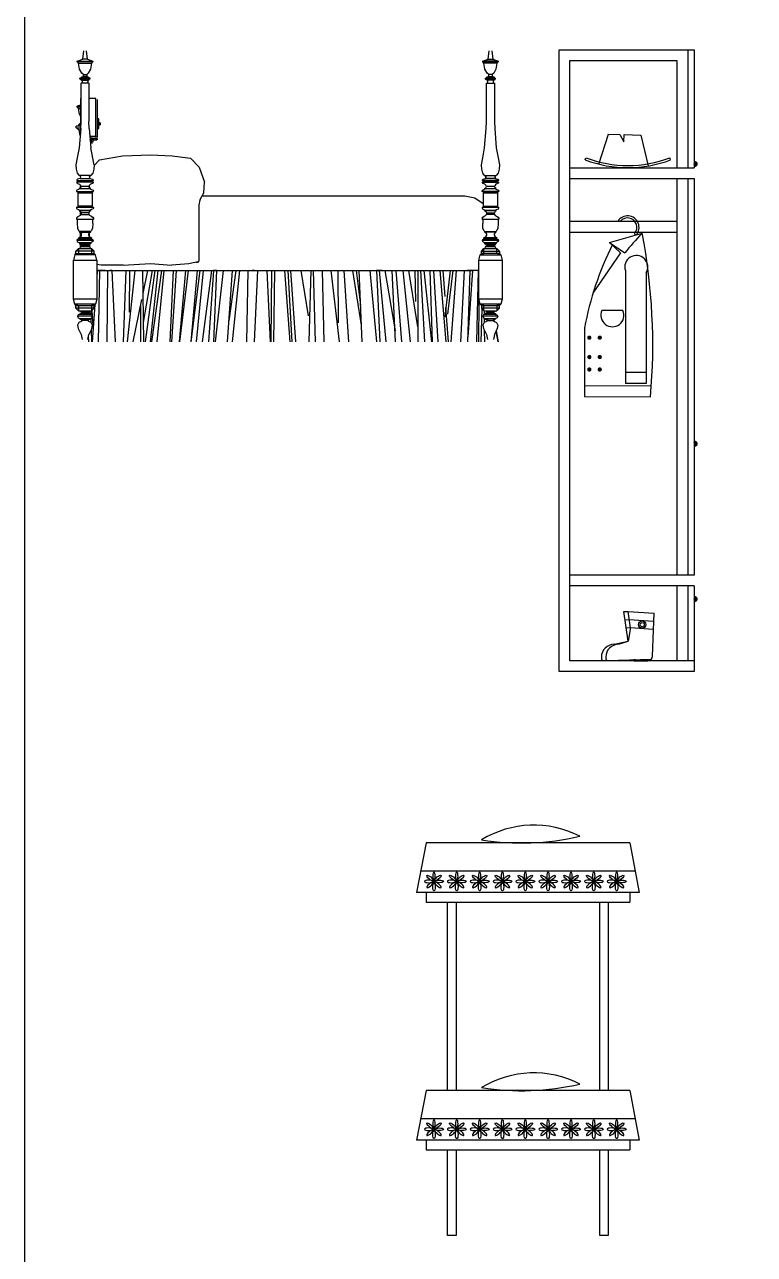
# Model space of a CAD drawing. Header units: millimetres. Extents: x 577 to 2337, y 236 to 943.
# Drawn here: x 785.03 to 788.43, y 692.29 to 698.02 of the extents above; entities that cross this region are included whole.
import ezdxf

# ---------------------------------------------------------------- set-up
doc = ezdxf.new("R2010")
doc.units = ezdxf.units.MM
doc.header["$LTSCALE"] = 0.01
doc.layers.add('06-Furn', color=4, linetype='Continuous')

# ---------------------------------------------------------------- blocks, each defined once
blk = doc.blocks.new('*X83')
at = {"color": 0}
for p, q in [((4.2955, 5.8547), (4.2991, 5.8582)), ((4.2955, 5.8529), (4.3007, 5.8581)), ((4.2955, 5.8564), (4.2972, 5.8581)), ((4.2955, 5.8511), (4.3021, 5.8577)), ((4.2955, 5.8493), (4.3034, 5.8572)), ((4.2955, 5.8476), (4.3045, 5.8566)), ((4.2955, 5.8458), (4.3055, 5.8559)), ((4.2955, 5.844), (4.3064, 5.855)), ((4.2955, 5.8423), (4.3072, 5.854)), ((4.2955, 5.8405), (4.3079, 5.853)), ((4.2955, 5.8387), (4.3085, 5.8518)), ((4.2963, 5.8378), (4.309, 5.8504)), ((4.2978, 5.8376), (4.3092, 5.8489)), ((4.2996, 5.8375), (4.3093, 5.8472)), ((4.3017, 5.8379), (4.3089, 5.8451)), ((4.3052, 5.8396), (4.3071, 5.8416))]:
    blk.add_line(p, q, dxfattribs=at)
blk = doc.blocks.new('komod')
at = {"layer": '06-Furn', "color": 25}
for p, q in [((849.9902, 666.8627), (850.6202, 666.8627)), ((849.9902, 663.9627), (849.9902, 666.8627)), ((850.5902, 666.8627), (850.5902, 666.3127)), ((850.6202, 666.8627), (850.6202, 666.3127)), ((850.0402, 666.8127), (850.5402, 666.8127)), ((850.0402, 664.0127), (850.0402, 666.8127)), ((850.5402, 666.8127), (850.5402, 666.3127)), ((850.0402, 666.3127), (850.6202, 666.3127)), ((850.0402, 666.2627), (850.6202, 666.2627)), ((850.5402, 666.2627), (850.5402, 664.4127)), ((850.5902, 666.2627), (850.5902, 664.4127)), ((850.6202, 666.2627), (850.6202, 664.4127)), ((850.0402, 666.0627), (850.5402, 666.0627)), ((850.0402, 666.0127), (850.5402, 666.0127)), ((850.6202, 664.4127), (850.0402, 664.4127)), ((850.6202, 664.3627), (850.0402, 664.3627)), ((850.5402, 664.3627), (850.5402, 664.0127)), ((850.5902, 664.3627), (850.5902, 664.0127)), ((850.6202, 664.3627), (850.6202, 663.9627)), ((850.6202, 663.9627), (849.9902, 663.9627)), ((850.6202, 664.0127), (850.0402, 664.0127))]:
    blk.add_line(p, q, dxfattribs=at)
at = {"layer": '06-Furn', "color": 243}
for p, q in [((850.1758, 666.3294), (850.2209, 666.4697)), ((850.2209, 666.4697), (850.2738, 666.4676)), ((850.2738, 666.4676), (850.2924, 666.4329)), ((850.2924, 666.4329), (850.2937, 666.4668)), ((850.2937, 666.4668), (850.3717, 666.4637)), ((850.3717, 666.4637), (850.4051, 666.3207)), ((850.1123, 666.3491), (850.1158, 666.3585)), ((850.5105, 666.3491), (850.5069, 666.3585)), ((850.2251, 665.9641), (850.3777, 666.0069)), ((850.3418, 666.0055), (850.345, 665.9977)), ((850.2763, 665.9161), (850.1484, 665.7271)), ((850.2251, 665.9641), (850.2963, 665.9152)), ((850.2251, 665.9641), (850.2763, 665.9161)), ((850.2995, 665.8325), (850.2995, 665.3068)), ((850.3964, 665.8216), (850.3964, 665.3068)), ((850.288, 665.6465), (850.1904, 665.6469)), ((850.1088, 665.5653), (850.1088, 665.2455)), ((850.3964, 665.3568), (850.2995, 665.3568)), ((850.1088, 665.2964), (850.4206, 665.2958)), ((850.3964, 665.3068), (850.2995, 665.3068)), ((850.1088, 665.2455), (850.4166, 665.2442)), ((850.2915, 664.2433), (850.3122, 664.2419)), ((850.3131, 664.1041), (850.2915, 664.2433)), ((850.2974, 664.2053), (850.3181, 664.2039)), ((850.312, 664.2433), (850.4334, 664.235)), ((850.324, 664.1659), (850.312, 664.2433)), ((850.3179, 664.2053), (850.4308, 664.1976)), ((850.4263, 664.0345), (850.4334, 664.235)), ((850.3033, 664.1673), (850.324, 664.1659)), ((850.3238, 664.1673), (850.3131, 664.1041)), ((850.3238, 664.1673), (850.4283, 664.1602)), ((850.2475, 664.0895), (850.3131, 664.1041)), ((850.268, 664.0895), (850.3131, 664.1041)), ((850.1875, 664.0295), (850.1875, 664.022)), ((850.208, 664.0295), (850.208, 664.022)), ((850.2155, 664.0145), (850.4206, 664.0203)), ((850.3407, 664.0128), (850.3419, 664.0203)), ((850.3438, 664.0128), (850.345, 664.0203)), ((850.195, 664.0145), (850.2155, 664.0145)), ((850.3407, 664.0128), (850.4038, 664.0128))]:
    blk.add_line(p, q, dxfattribs=at)
at = {"layer": '06-Furn', "color": 243, "const_width": 0.01}
for points in [[(850.1264, 665.5199, 1), (850.1364, 665.5199, 1)], [(850.1749, 665.5199, 1), (850.1849, 665.5199, 1)], [(850.1264, 665.4295, 1), (850.1364, 665.4295, 1)], [(850.1749, 665.4295, 1), (850.1849, 665.4295, 1)], [(850.1264, 665.3714, 1), (850.1364, 665.3714, 1)], [(850.1749, 665.3714, 1), (850.1849, 665.3714, 1)]]:
    blk.add_lwpolyline(points, format="xyb", close=True, dxfattribs=at)
at = {"layer": '06-Furn', "color": 243}
for radius in [0.0173, 0.00979]:
    blk.add_circle((850.378, 664.1814), radius, dxfattribs=at)
for centre, radius, start, end in [((850.3114, 666.8769), 0.5641, 249.33183, 290.66817), ((850.3114, 666.8769), 0.5541, 249.33183, 290.66817), ((850.3095, 666.0347), 0.0536, 317.84101, 148.49871), ((850.3095, 666.0347), 0.0436, 317.84101, 140.02237), ((851.5527, 664.8827), 1.6262, 136.26608, 140.58866), ((847.6555, 665.4858), 2.7717, 354.99876, 10.83686), ((851.5306, 665.3034), 1.4457, 153.27113, 169.56011), ((850.3504, 665.8493), 0.0537, 328.93756, 198.26403), ((850.2391, 665.6243), 0.0537, 155.04916, 24.37562), ((850.2475, 664.0295), 0.06, 90, 180), ((850.268, 664.0295), 0.06, 90, 180), ((850.195, 664.022), 0.0075, 180, 270), ((850.2155, 664.022), 0.0075, 180, 270), ((850.4038, 664.0353), 0.0225, 270, 357.88887)]:
    blk.add_arc(centre, radius, start, end, dxfattribs=at)
at = {"layer": '06-Furn', "color": 25}
for centre in [(850.6236, 666.3301), (850.6236, 665.025), (850.6236, 664.3008)]:
    blk.add_arc(centre, 0.0104, 250.72613, 108.36488, dxfattribs=at)
for p in [(846.3247, 660.4823), (846.3247, 659.1771), (846.3247, 658.4529)]:
    blk.add_blockref('*X83', p, dxfattribs=at)
blk = doc.blocks.new('e')
at = {"layer": '06-Furn'}
for points in [[(848.1137, 712.5827, 1), (848.1266, 712.5827, 1)], [(848.2202, 712.5827, 1), (848.2331, 712.5827, 1)], [(848.3268, 712.5827, 1), (848.3396, 712.5827, 1)], [(848.4333, 712.5827, 1), (848.4461, 712.5827, 1)], [(848.5398, 712.5827, 1), (848.5526, 712.5827, 1)], [(848.6463, 712.5827, 1), (848.6592, 712.5827, 1)], [(848.7528, 712.5827, 1), (848.7657, 712.5827, 1)], [(848.8593, 712.5827, 1), (848.8722, 712.5827, 1)], [(848.9658, 712.5827, 1), (848.9787, 712.5827, 1)], [(848.1137, 711.4272, 1), (848.1266, 711.4272, 1)], [(848.2202, 711.4272, 1), (848.2331, 711.4272, 1)], [(848.3268, 711.4272, 1), (848.3396, 711.4272, 1)], [(848.4333, 711.4272, 1), (848.4461, 711.4272, 1)], [(848.5398, 711.4272, 1), (848.5526, 711.4272, 1)], [(848.6463, 711.4272, 1), (848.6592, 711.4272, 1)], [(848.7528, 711.4272, 1), (848.7657, 711.4272, 1)], [(848.8593, 711.4272, 1), (848.8722, 711.4272, 1)], [(848.9658, 711.4272, 1), (848.9787, 711.4272, 1)]]:
    blk.add_hatch(color=5, dxfattribs=at).paths.add_polyline_path(points)
at = {"layer": '06-Furn', "color": 5}
for p, q in [((848.0832, 712.7629), (848.0391, 712.5311)), ((849.0332, 712.7629), (848.0832, 712.7629)), ((849.0332, 712.7629), (849.0773, 712.5311)), ((849.0583, 712.6311), (848.0581, 712.6311)), ((849.0773, 712.5311), (848.0391, 712.5311)), ((848.0832, 712.5282), (848.0832, 712.4866)), ((849.0332, 712.5311), (849.0332, 712.4866)), ((848.0832, 712.4866), (849.0332, 712.4866)), ((848.1832, 712.4866), (848.2232, 712.4866)), ((848.1832, 711.6074), (848.1832, 712.4866)), ((848.2232, 712.4866), (848.2232, 711.6074)), ((848.8932, 712.4866), (848.9332, 712.4866)), ((848.8932, 711.6074), (848.8932, 712.4866)), ((848.9332, 712.4866), (848.9332, 711.6074)), ((848.0832, 711.6074), (848.0391, 711.3756)), ((849.0332, 711.6074), (848.0832, 711.6074)), ((849.0332, 711.6074), (849.0773, 711.3756)), ((849.0583, 711.4756), (848.0581, 711.4756)), ((849.0773, 711.3756), (848.0391, 711.3756)), ((848.0832, 711.3727), (848.0832, 711.3311)), ((849.0332, 711.3756), (849.0332, 711.3311)), ((848.0832, 711.3311), (849.0332, 711.3311)), ((848.1832, 711.3311), (848.2232, 711.3311)), ((848.1832, 710.9311), (848.1832, 711.3311)), ((848.2232, 711.3311), (848.2232, 710.9311)), ((848.8932, 711.3311), (848.9332, 711.3311)), ((848.8932, 710.9311), (848.8932, 711.3311)), ((848.9332, 711.3311), (848.9332, 710.9311)), ((848.2232, 710.9311), (848.1832, 710.9311)), ((848.9332, 710.9311), (848.8932, 710.9311))]:
    blk.add_line(p, q, dxfattribs=at)
for centre in [(848.1202, 712.5827), (848.1202, 712.5827), (848.2267, 712.5827), (848.2267, 712.5827), (848.3332, 712.5827), (848.3332, 712.5827), (848.4397, 712.5827), (848.4397, 712.5827), (848.5462, 712.5827), (848.5462, 712.5827), (848.6527, 712.5827), (848.6527, 712.5827), (848.7592, 712.5827), (848.7592, 712.5827), (848.8657, 712.5827), (848.8657, 712.5827), (848.9722, 712.5827), (848.9722, 712.5827), (848.1202, 711.4272), (848.1202, 711.4272), (848.2267, 711.4272), (848.2267, 711.4272), (848.3332, 711.4272), (848.3332, 711.4272), (848.4397, 711.4272), (848.4397, 711.4272), (848.5462, 711.4272), (848.5462, 711.4272), (848.6527, 711.4272), (848.6527, 711.4272), (848.7592, 711.4272), (848.7592, 711.4272), (848.8657, 711.4272), (848.8657, 711.4272), (848.9722, 711.4272), (848.9722, 711.4272)]:
    blk.add_circle(centre, 0.00644, dxfattribs=at)
for centre, radius, start, end in [((848.5862, 712.3801), 0.4656, 62.6432, 121.541), ((848.5285, 713.9602), 1.1978, 261.07599, 283.10821), ((848.5862, 711.2246), 0.4656, 62.6432, 121.541), ((848.5285, 712.8047), 1.1978, 261.07599, 283.10821)]:
    blk.add_arc(centre, radius, start, end, dxfattribs=at)
for centre, major_axis in [((848.1011, 712.5992), (0.0142, -0.0122)), ((848.1393, 712.5992), (-0.0142, -0.0122)), ((848.2076, 712.5992), (0.0142, -0.0122)), ((848.2458, 712.5992), (-0.0142, -0.0122)), ((848.3141, 712.5992), (0.0142, -0.0122)), ((848.3523, 712.5992), (-0.0142, -0.0122)), ((848.4206, 712.5992), (0.0142, -0.0122)), ((848.4588, 712.5992), (-0.0142, -0.0122)), ((848.5271, 712.5992), (0.0142, -0.0122)), ((848.5653, 712.5992), (-0.0142, -0.0122)), ((848.6336, 712.5992), (0.0142, -0.0122)), ((848.6718, 712.5992), (-0.0142, -0.0122)), ((848.7401, 712.5992), (0.0142, -0.0122)), ((848.7783, 712.5992), (-0.0142, -0.0122)), ((848.8466, 712.5992), (0.0142, -0.0122)), ((848.8849, 712.5992), (-0.0142, -0.0122)), ((848.9531, 712.5992), (0.0142, -0.0122)), ((848.9914, 712.5992), (-0.0142, -0.0122)), ((848.1202, 712.5575), (0, 0.0188)), ((848.1454, 712.5827), (-0.0188, 0)), ((848.2267, 712.5575), (0, 0.0188)), ((848.2519, 712.5827), (-0.0188, 0)), ((848.3332, 712.5575), (0, 0.0188)), ((848.3584, 712.5827), (-0.0188, 0)), ((848.4397, 712.5575), (0, 0.0188)), ((848.4649, 712.5827), (-0.0188, 0)), ((848.5462, 712.5575), (0, 0.0188)), ((848.5714, 712.5827), (-0.0188, 0)), ((848.6527, 712.5575), (0, 0.0188)), ((848.6779, 712.5827), (-0.0188, 0)), ((848.7592, 712.5575), (0, 0.0188)), ((848.7844, 712.5827), (-0.0188, 0)), ((848.8657, 712.5575), (0, 0.0188)), ((848.891, 712.5827), (-0.0188, 0)), ((848.9722, 712.5575), (0, 0.0188)), ((848.9975, 712.5827), (-0.0188, 0)), ((848.1011, 711.4437), (0.0142, -0.0122)), ((848.1393, 711.4437), (-0.0142, -0.0122)), ((848.2076, 711.4437), (0.0142, -0.0122)), ((848.2458, 711.4437), (-0.0142, -0.0122)), ((848.3141, 711.4437), (0.0142, -0.0122)), ((848.3523, 711.4437), (-0.0142, -0.0122)), ((848.4206, 711.4437), (0.0142, -0.0122)), ((848.4588, 711.4437), (-0.0142, -0.0122)), ((848.5271, 711.4437), (0.0142, -0.0122)), ((848.5653, 711.4437), (-0.0142, -0.0122)), ((848.6336, 711.4437), (0.0142, -0.0122)), ((848.6718, 711.4437), (-0.0142, -0.0122)), ((848.7401, 711.4437), (0.0142, -0.0122)), ((848.7783, 711.4437), (-0.0142, -0.0122)), ((848.8466, 711.4437), (0.0142, -0.0122)), ((848.8849, 711.4437), (-0.0142, -0.0122)), ((848.9531, 711.4437), (0.0142, -0.0122)), ((848.9914, 711.4437), (-0.0142, -0.0122)), ((848.1202, 711.402), (0, 0.0188)), ((848.1454, 711.4272), (-0.0188, 0)), ((848.2267, 711.402), (0, 0.0188)), ((848.2519, 711.4272), (-0.0188, 0)), ((848.3332, 711.402), (0, 0.0188)), ((848.3584, 711.4272), (-0.0188, 0)), ((848.4397, 711.402), (0, 0.0188)), ((848.4649, 711.4272), (-0.0188, 0)), ((848.5462, 711.402), (0, 0.0188)), ((848.5714, 711.4272), (-0.0188, 0)), ((848.6527, 711.402), (0, 0.0188)), ((848.6779, 711.4272), (-0.0188, 0)), ((848.7592, 711.402), (0, 0.0188)), ((848.7844, 711.4272), (-0.0188, 0)), ((848.8657, 711.402), (0, 0.0188)), ((848.891, 711.4272), (-0.0188, 0)), ((848.9722, 711.402), (0, 0.0188)), ((848.9975, 711.4272), (-0.0188, 0))]:
    blk.add_ellipse(centre, major_axis=major_axis, ratio=0.314278, dxfattribs=at)
at = {"layer": '06-Furn', "color": 5, "extrusion": (0, 0, -1)}
for centre, major_axis in [((848.1202, 712.6079), (0, -0.0188)), ((848.2267, 712.6079), (0, -0.0188)), ((848.3332, 712.6079), (0, -0.0188)), ((848.4397, 712.6079), (0, -0.0188)), ((848.5462, 712.6079), (0, -0.0188)), ((848.6527, 712.6079), (0, -0.0188)), ((848.7592, 712.6079), (0, -0.0188)), ((848.8657, 712.6079), (0, -0.0188)), ((848.9722, 712.6079), (0, -0.0188)), ((848.095, 712.5827), (0.0188, 0)), ((848.1011, 712.5663), (0.0142, 0.0122)), ((848.1393, 712.5663), (-0.0142, 0.0122)), ((848.2015, 712.5827), (0.0188, 0)), ((848.2076, 712.5663), (0.0142, 0.0122)), ((848.2458, 712.5663), (-0.0142, 0.0122)), ((848.308, 712.5827), (0.0188, 0)), ((848.3141, 712.5663), (0.0142, 0.0122)), ((848.3523, 712.5663), (-0.0142, 0.0122)), ((848.4145, 712.5827), (0.0188, 0)), ((848.4206, 712.5663), (0.0142, 0.0122)), ((848.4588, 712.5663), (-0.0142, 0.0122)), ((848.521, 712.5827), (0.0188, 0)), ((848.5271, 712.5663), (0.0142, 0.0122)), ((848.5653, 712.5663), (-0.0142, 0.0122)), ((848.6275, 712.5827), (0.0188, 0)), ((848.6336, 712.5663), (0.0142, 0.0122)), ((848.6718, 712.5663), (-0.0142, 0.0122)), ((848.734, 712.5827), (0.0188, 0)), ((848.7401, 712.5663), (0.0142, 0.0122)), ((848.7783, 712.5663), (-0.0142, 0.0122)), ((848.8405, 712.5827), (0.0188, 0)), ((848.8466, 712.5663), (0.0142, 0.0122)), ((848.8849, 712.5663), (-0.0142, 0.0122)), ((848.947, 712.5827), (0.0188, 0)), ((848.9531, 712.5663), (0.0142, 0.0122)), ((848.9914, 712.5663), (-0.0142, 0.0122)), ((848.1202, 711.4525), (0, -0.0188)), ((848.2267, 711.4525), (0, -0.0188)), ((848.3332, 711.4525), (0, -0.0188)), ((848.4397, 711.4525), (0, -0.0188)), ((848.5462, 711.4525), (0, -0.0188)), ((848.6527, 711.4525), (0, -0.0188)), ((848.7592, 711.4525), (0, -0.0188)), ((848.8657, 711.4525), (0, -0.0188)), ((848.9722, 711.4525), (0, -0.0188)), ((848.095, 711.4272), (0.0188, 0)), ((848.1011, 711.4108), (0.0142, 0.0122)), ((848.1393, 711.4108), (-0.0142, 0.0122)), ((848.2015, 711.4272), (0.0188, 0)), ((848.2076, 711.4108), (0.0142, 0.0122)), ((848.2458, 711.4108), (-0.0142, 0.0122)), ((848.308, 711.4272), (0.0188, 0)), ((848.3141, 711.4108), (0.0142, 0.0122)), ((848.3523, 711.4108), (-0.0142, 0.0122)), ((848.4145, 711.4272), (0.0188, 0)), ((848.4206, 711.4108), (0.0142, 0.0122)), ((848.4588, 711.4108), (-0.0142, 0.0122)), ((848.521, 711.4272), (0.0188, 0)), ((848.5271, 711.4108), (0.0142, 0.0122)), ((848.5653, 711.4108), (-0.0142, 0.0122)), ((848.6275, 711.4272), (0.0188, 0)), ((848.6336, 711.4108), (0.0142, 0.0122)), ((848.6718, 711.4108), (-0.0142, 0.0122)), ((848.734, 711.4272), (0.0188, 0)), ((848.7401, 711.4108), (0.0142, 0.0122)), ((848.7783, 711.4108), (-0.0142, 0.0122)), ((848.8405, 711.4272), (0.0188, 0)), ((848.8466, 711.4108), (0.0142, 0.0122)), ((848.8849, 711.4108), (-0.0142, 0.0122)), ((848.947, 711.4272), (0.0188, 0)), ((848.9531, 711.4108), (0.0142, 0.0122)), ((848.9914, 711.4108), (-0.0142, 0.0122))]:
    blk.add_ellipse(centre, major_axis=major_axis, ratio=0.314278, dxfattribs=at)
blk = doc.blocks.new('ergyrtjh')
at = {"layer": '06-Furn', "color": 25, "linetype": 'ByBlock'}
for p, q in [((723.142, 546.0002), (723.1467, 546.038)), ((723.1632, 546.0002), (723.1587, 546.038)), ((725.0326, 546.0002), (725.0371, 546.038)), ((725.0492, 546.038), (725.0539, 546.0002)), ((723.1162, 545.9911), (723.142, 546.0002)), ((723.1162, 545.9911), (723.189, 545.9911)), ((723.1162, 545.9867), (723.1162, 545.9911)), ((723.189, 545.9867), (723.1162, 545.9867)), ((723.1224, 545.9805), (723.1162, 545.9867)), ((723.1269, 545.9533), (723.1224, 545.9805)), ((723.1224, 545.9805), (723.1831, 545.9805)), ((723.1632, 546.0002), (723.142, 546.0002)), ((723.1632, 546.0002), (723.189, 545.9911)), ((723.1831, 545.9805), (723.1784, 545.9533)), ((723.189, 545.9867), (723.1831, 545.9805)), ((723.189, 545.9911), (723.189, 545.9867)), ((725.0069, 545.9911), (725.0326, 546.0002)), ((725.0796, 545.9911), (725.0069, 545.9911)), ((725.0069, 545.9867), (725.0069, 545.9911)), ((725.0069, 545.9867), (725.0796, 545.9867)), ((725.013, 545.9805), (725.0069, 545.9867)), ((725.0175, 545.9533), (725.013, 545.9805)), ((725.0735, 545.9805), (725.013, 545.9805)), ((725.0326, 546.0002), (725.0539, 546.0002)), ((725.0539, 546.0002), (725.0796, 545.9911)), ((725.0735, 545.9805), (725.069, 545.9533)), ((725.0735, 545.9805), (725.0796, 545.9867)), ((725.0796, 545.9911), (725.0796, 545.9867)), ((723.1375, 545.9351), (723.1269, 545.9533)), ((723.1285, 545.9109), (723.1361, 545.9123)), ((723.1769, 545.9109), (723.1285, 545.9109)), ((723.1285, 545.9078), (723.1285, 545.9109)), ((723.1361, 545.9155), (723.1451, 545.9185)), ((723.1694, 545.9155), (723.1361, 545.9155)), ((723.1361, 545.9123), (723.1361, 545.9155)), ((723.1361, 545.9123), (723.1694, 545.9123)), ((723.1451, 545.929), (723.1375, 545.9351)), ((723.1451, 545.9185), (723.1451, 545.929)), ((723.1451, 545.929), (723.1602, 545.929)), ((723.1602, 545.9185), (723.1451, 545.9185)), ((723.1677, 545.9351), (723.1602, 545.929)), ((723.1602, 545.929), (723.1602, 545.9185)), ((723.1694, 545.9155), (723.1602, 545.9185)), ((723.1784, 545.9533), (723.1677, 545.9351)), ((723.1694, 545.9155), (723.1694, 545.9123)), ((723.1694, 545.9123), (723.1769, 545.9109)), ((723.1769, 545.9078), (723.1769, 545.9109)), ((725.0281, 545.9351), (725.0175, 545.9533)), ((725.0189, 545.9109), (725.0265, 545.9123)), ((725.0189, 545.9109), (725.0674, 545.9109)), ((725.0189, 545.9109), (725.0189, 545.9078)), ((725.0265, 545.9155), (725.0357, 545.9185)), ((725.0598, 545.9155), (725.0265, 545.9155)), ((725.0265, 545.9123), (725.0265, 545.9155)), ((725.0265, 545.9123), (725.0598, 545.9123)), ((725.0357, 545.929), (725.0281, 545.9351)), ((725.0508, 545.929), (725.0357, 545.929)), ((725.0357, 545.9185), (725.0357, 545.929)), ((725.0357, 545.9185), (725.0508, 545.9185)), ((725.0584, 545.9351), (725.0508, 545.929)), ((725.0508, 545.929), (725.0508, 545.9185)), ((725.0508, 545.9185), (725.0598, 545.9155)), ((725.069, 545.9533), (725.0584, 545.9351)), ((725.0598, 545.9155), (725.0598, 545.9123)), ((725.0598, 545.9123), (725.0674, 545.9109)), ((725.0674, 545.9078), (725.0674, 545.9109)), ((723.1285, 545.9078), (723.1769, 545.9078)), ((723.1315, 545.9063), (723.1285, 545.9078)), ((723.1739, 545.9063), (723.1315, 545.9063)), ((723.1315, 545.9048), (723.1315, 545.9063)), ((723.1315, 545.9048), (723.1739, 545.9048)), ((723.1361, 545.9033), (723.1315, 545.9048)), ((723.1344, 545.8881), (723.1391, 545.8912)), ((723.1344, 545.7094), (723.1344, 545.8881)), ((723.1708, 545.8881), (723.1344, 545.8881)), ((723.1694, 545.9033), (723.1361, 545.9033)), ((723.1361, 545.9018), (723.1361, 545.9033)), ((723.1361, 545.9018), (723.1694, 545.9018)), ((723.1391, 545.9002), (723.1361, 545.9018)), ((723.1406, 545.8972), (723.1391, 545.9002)), ((723.1391, 545.8912), (723.1406, 545.8942)), ((723.1406, 545.8942), (723.1406, 545.8972)), ((723.1663, 545.9002), (723.1649, 545.8972)), ((723.1649, 545.8972), (723.1649, 545.8942)), ((723.1663, 545.8912), (723.1649, 545.8942)), ((723.1694, 545.9018), (723.1663, 545.9002)), ((723.1663, 545.8912), (723.1708, 545.8881)), ((723.1694, 545.9033), (723.1739, 545.9048)), ((723.1694, 545.9018), (723.1694, 545.9033)), ((723.1708, 545.8881), (723.1708, 545.7094)), ((723.1739, 545.9063), (723.1769, 545.9078)), ((723.1739, 545.9048), (723.1739, 545.9063)), ((725.0674, 545.9078), (725.0189, 545.9078)), ((725.022, 545.9063), (725.0189, 545.9078)), ((725.022, 545.9063), (725.0645, 545.9063)), ((725.022, 545.9048), (725.022, 545.9063)), ((725.0645, 545.9048), (725.022, 545.9048)), ((725.0265, 545.9033), (725.022, 545.9048)), ((725.025, 545.8881), (725.0295, 545.8912)), ((725.025, 545.7094), (725.025, 545.8881)), ((725.025, 545.8881), (725.0614, 545.8881)), ((725.0265, 545.9033), (725.0598, 545.9033)), ((725.0265, 545.9018), (725.0265, 545.9033)), ((725.0598, 545.9018), (725.0265, 545.9018)), ((725.0295, 545.9002), (725.0265, 545.9018)), ((725.0312, 545.8972), (725.0295, 545.9002)), ((725.0295, 545.8912), (725.0312, 545.8942)), ((725.0312, 545.8942), (725.0312, 545.8972)), ((725.0569, 545.9002), (725.0553, 545.8972)), ((725.0553, 545.8972), (725.0553, 545.8942)), ((725.0553, 545.8942), (725.0569, 545.8912)), ((725.0598, 545.9018), (725.0569, 545.9002)), ((725.0569, 545.8912), (725.0614, 545.8881)), ((725.0598, 545.9033), (725.0645, 545.9048)), ((725.0598, 545.9033), (725.0598, 545.9018)), ((725.0614, 545.8881), (725.0614, 545.7094)), ((725.0645, 545.9063), (725.0674, 545.9078)), ((725.0645, 545.9048), (725.0645, 545.9063)), ((723.1315, 545.8158), (723.1315, 545.659)), ((723.1343, 545.8158), (723.1315, 545.8158)), ((723.2027, 545.8158), (723.1706, 545.8158)), ((723.2027, 545.6398), (723.2027, 545.8158)), ((723.2088, 545.8114), (723.2088, 545.6352)), ((723.1315, 545.7859), (723.1162, 545.7806)), ((723.1162, 545.7761), (723.1162, 545.7806)), ((723.1162, 545.7806), (723.1314, 545.7806)), ((723.1162, 545.7761), (723.1224, 545.7699)), ((723.1314, 545.7761), (723.1162, 545.7761)), ((723.1269, 545.7427), (723.1224, 545.7699)), ((723.1224, 545.7699), (723.1315, 545.7699)), ((723.1314, 545.7346), (723.1269, 545.7427)), ((723.1117, 545.6866), (723.1238, 545.6912)), ((723.1314, 545.6866), (723.1117, 545.6866)), ((723.1117, 545.6791), (723.1117, 545.6866)), ((723.1315, 545.6957), (723.1238, 545.6957)), ((723.1238, 545.6912), (723.1238, 545.6957)), ((723.1238, 545.6912), (723.1314, 545.6912)), ((723.1285, 545.7003), (723.1315, 545.7008)), ((723.1285, 545.7003), (723.1285, 545.6973)), ((723.1314, 545.7003), (723.1285, 545.7003)), ((723.1315, 545.6957), (723.1285, 545.6973)), ((723.1285, 545.6973), (723.1314, 545.6973)), ((723.133, 545.6761), (723.1344, 545.7094)), ((723.1724, 545.6761), (723.1708, 545.7094)), ((723.2164, 545.7216), (723.2086, 545.7248)), ((723.2223, 545.6987), (723.2086, 545.6987)), ((723.2223, 545.6942), (723.2162, 545.6908)), ((723.2164, 545.6761), (723.2164, 545.7216)), ((723.2164, 545.7067), (723.2223, 545.7033)), ((723.2223, 545.7033), (723.2223, 545.6942)), ((725.0234, 545.6761), (725.025, 545.7094)), ((725.0614, 545.7094), (725.0629, 545.6761)), ((723.1254, 545.6685), (723.1117, 545.6791)), ((723.1117, 545.6791), (723.1314, 545.6791)), ((723.133, 545.6761), (723.1254, 545.5867)), ((723.1303, 545.6444), (723.1254, 545.6685)), ((723.1314, 545.6685), (723.1254, 545.6685)), ((723.1724, 545.6761), (723.18, 545.5867)), ((723.1753, 545.6412), (723.1849, 545.6412)), ((723.1872, 545.637), (723.1757, 545.637)), ((723.1762, 545.6309), (723.1872, 545.6309)), ((723.1766, 545.6262), (723.1854, 545.6262)), ((723.1766, 545.6257), (723.1766, 545.6262)), ((723.182, 545.6257), (723.1766, 545.6257)), ((723.1935, 545.6251), (723.182, 545.6257)), ((723.1849, 545.6412), (723.2005, 545.6404)), ((723.2018, 545.6253), (723.1854, 545.6262)), ((723.1985, 545.6366), (723.1872, 545.637)), ((723.1872, 545.6309), (723.2061, 545.63)), ((723.1951, 545.6247), (723.1935, 545.6251)), ((723.1951, 545.6185), (723.1951, 545.6247)), ((723.2088, 545.6354), (723.1985, 545.6366)), ((723.2005, 545.6404), (723.2027, 545.6398)), ((723.2041, 545.6247), (723.2018, 545.6253)), ((723.2041, 545.6185), (723.2041, 545.6247)), ((723.2061, 545.63), (723.2088, 545.6292)), ((723.2088, 545.6727), (723.2164, 545.6761)), ((723.2088, 545.6352), (723.2088, 545.6354)), ((723.2088, 545.6292), (723.2088, 545.623)), ((725.0159, 545.5867), (725.0234, 545.6761)), ((725.0629, 545.6761), (725.0704, 545.5867)), ((723.1254, 545.5867), (723.1162, 545.5397)), ((723.1802, 545.6195), (723.1771, 545.6195)), ((723.178, 545.6191), (723.1771, 545.6191)), ((723.178, 545.6131), (723.1777, 545.6131)), ((723.178, 545.6131), (723.1777, 545.6127)), ((723.178, 545.6191), (723.178, 545.6131)), ((723.178, 545.6191), (723.1836, 545.6189)), ((723.1845, 545.6127), (723.178, 545.6131)), ((723.1951, 545.5064), (723.18, 545.5867)), ((723.1856, 545.6193), (723.1802, 545.6195)), ((723.1836, 545.6189), (723.1845, 545.6187)), ((723.1845, 545.6127), (723.1845, 545.6064)), ((723.1856, 545.6193), (723.1894, 545.619)), ((723.1894, 545.619), (723.1906, 545.6187)), ((723.1906, 545.6124), (723.1906, 545.6187)), ((725.0069, 545.5397), (725.0159, 545.5867)), ((725.0704, 545.5867), (725.0796, 545.5397)), ((723.1162, 545.5397), (723.1103, 545.5064)), ((723.1949, 545.5044), (723.2193, 545.5299)), ((723.2193, 545.5299), (723.3269, 545.5496)), ((723.3269, 545.5496), (723.4572, 545.5542)), ((723.4572, 545.5542), (723.5587, 545.5496)), ((723.5587, 545.5496), (723.6436, 545.5375)), ((723.6436, 545.5375), (723.6844, 545.4967)), ((725.0007, 545.5064), (725.0069, 545.5397)), ((725.0796, 545.5397), (725.0856, 545.5064)), ((723.1103, 545.5064), (723.1117, 545.4867)), ((723.1117, 545.4867), (723.1162, 545.4685)), ((723.1162, 545.4685), (723.1254, 545.4579)), ((723.18, 545.4579), (723.1254, 545.4579)), ((723.1285, 545.4579), (723.1315, 545.4533)), ((723.1315, 545.4488), (723.1315, 545.4533)), ((723.1769, 545.4579), (723.1739, 545.4533)), ((723.1739, 545.4488), (723.1739, 545.4533)), ((723.189, 545.4685), (723.18, 545.4579)), ((723.1935, 545.4867), (723.189, 545.4685)), ((723.1951, 545.5064), (723.1935, 545.4867)), ((723.6844, 545.4967), (723.7102, 545.4269)), ((725.0024, 545.4867), (725.0007, 545.5064)), ((725.0069, 545.4685), (725.0024, 545.4867)), ((725.0159, 545.4579), (725.0069, 545.4685)), ((725.0159, 545.4579), (725.0704, 545.4579)), ((725.022, 545.4533), (725.0189, 545.4579)), ((725.022, 545.4533), (725.022, 545.4488)), ((725.0674, 545.4579), (725.0645, 545.4533)), ((725.0645, 545.4488), (725.0645, 545.4533)), ((725.0796, 545.4685), (725.0704, 545.4579)), ((725.0841, 545.4867), (725.0796, 545.4685)), ((725.0856, 545.5064), (725.0841, 545.4867)), ((723.1179, 545.4398), (723.1148, 545.4367)), ((723.1148, 545.4367), (723.1148, 545.4337)), ((723.1148, 545.4337), (723.1906, 545.4337)), ((723.1148, 545.4337), (723.1193, 545.4306)), ((723.1193, 545.4291), (723.1148, 545.4261)), ((723.1906, 545.4261), (723.1148, 545.4261)), ((723.1148, 545.4261), (723.1148, 545.4231)), ((723.1148, 545.4231), (723.1179, 545.4201)), ((723.1299, 545.4428), (723.1179, 545.4398)), ((723.1179, 545.4201), (723.1269, 545.417)), ((723.1859, 545.4306), (723.1193, 545.4306)), ((723.1193, 545.4306), (723.1193, 545.4291)), ((723.1193, 545.4291), (723.1859, 545.4291)), ((723.1269, 545.3943), (723.1224, 545.3913)), ((723.1315, 545.4004), (723.1254, 545.3973)), ((723.1254, 545.3973), (723.18, 545.3973)), ((723.1254, 545.3973), (723.1269, 545.3943)), ((723.1269, 545.417), (723.1315, 545.4125)), ((723.1784, 545.3943), (723.1269, 545.3943)), ((723.1315, 545.4488), (723.1299, 545.4428)), ((723.1299, 545.4428), (723.1753, 545.4428)), ((723.1315, 545.4125), (723.1344, 545.4064)), ((723.1315, 545.4003), (723.1315, 545.4124)), ((723.1344, 545.4064), (723.1315, 545.4004)), ((723.1708, 545.4064), (723.1344, 545.4064)), ((723.1739, 545.4125), (723.1708, 545.4064)), ((723.1739, 545.4004), (723.1708, 545.4064)), ((723.1739, 545.4488), (723.1753, 545.4428)), ((723.1784, 545.417), (723.1739, 545.4125)), ((723.1739, 545.4003), (723.1739, 545.4125)), ((723.18, 545.3973), (723.1739, 545.4004)), ((723.1753, 545.4428), (723.1876, 545.4398)), ((723.1876, 545.4201), (723.1784, 545.417)), ((723.18, 545.3973), (723.1784, 545.3943)), ((723.1784, 545.3943), (723.1831, 545.3913)), ((723.1906, 545.4337), (723.1859, 545.4306)), ((723.1859, 545.4306), (723.1859, 545.4291)), ((723.1859, 545.4291), (723.1906, 545.4261)), ((723.1876, 545.4398), (723.1906, 545.4367)), ((723.1906, 545.4231), (723.1876, 545.4201)), ((723.1906, 545.4367), (723.1906, 545.4337)), ((723.1906, 545.4261), (723.1906, 545.4231)), ((723.7071, 545.377), (723.7102, 545.4269)), ((723.7084, 545.4316), (723.7084, 545.4316)), ((725.0054, 545.4367), (725.0083, 545.4398)), ((725.0054, 545.4337), (725.0054, 545.4367)), ((725.0811, 545.4337), (725.0054, 545.4337)), ((725.0099, 545.4306), (725.0054, 545.4337)), ((725.0054, 545.4261), (725.0099, 545.4291)), ((725.0054, 545.4261), (725.0811, 545.4261)), ((725.0054, 545.4231), (725.0054, 545.4261)), ((725.0083, 545.4201), (725.0054, 545.4231)), ((725.0083, 545.4398), (725.0205, 545.4428)), ((725.0175, 545.417), (725.0083, 545.4201)), ((725.0099, 545.4306), (725.0766, 545.4306)), ((725.0099, 545.4291), (725.0099, 545.4306)), ((725.0766, 545.4291), (725.0099, 545.4291)), ((725.013, 545.3913), (725.0175, 545.3943)), ((725.0159, 545.3973), (725.022, 545.4004)), ((725.0159, 545.3973), (725.0704, 545.3973)), ((725.0175, 545.3943), (725.0159, 545.3973)), ((725.022, 545.4125), (725.0175, 545.417)), ((725.069, 545.3943), (725.0175, 545.3943)), ((725.0205, 545.4428), (725.022, 545.4488)), ((725.0659, 545.4428), (725.0205, 545.4428)), ((725.025, 545.4064), (725.022, 545.4125)), ((725.022, 545.4004), (725.025, 545.4064)), ((725.0614, 545.4064), (725.025, 545.4064)), ((725.0645, 545.4125), (725.0614, 545.4064)), ((725.0645, 545.4004), (725.0614, 545.4064)), ((725.0645, 545.4488), (725.0659, 545.4428)), ((725.069, 545.417), (725.0645, 545.4125)), ((725.0704, 545.3973), (725.0645, 545.4004)), ((725.0659, 545.4428), (725.078, 545.4398)), ((725.078, 545.4201), (725.069, 545.417)), ((725.0704, 545.3973), (725.069, 545.3943)), ((725.069, 545.3943), (725.0735, 545.3913)), ((725.0811, 545.4337), (725.0766, 545.4306)), ((725.0766, 545.4306), (725.0766, 545.4291)), ((725.0766, 545.4291), (725.0811, 545.4261)), ((725.078, 545.4398), (725.0811, 545.4367)), ((725.0811, 545.4231), (725.078, 545.4201)), ((725.0811, 545.4367), (725.0811, 545.4337)), ((725.0811, 545.4261), (725.0811, 545.4231)), ((723.1148, 545.3883), (723.1134, 545.3851)), ((723.1134, 545.3851), (723.1134, 545.3821)), ((723.1134, 545.3821), (723.1921, 545.3821)), ((723.1134, 545.3821), (723.1224, 545.3791)), ((723.1224, 545.3913), (723.1148, 545.3883)), ((723.1224, 545.3791), (723.1193, 545.3761)), ((723.1193, 545.3761), (723.1193, 545.3139)), ((723.1193, 545.3761), (723.1859, 545.3761)), ((723.1831, 545.3791), (723.1224, 545.3791)), ((723.1831, 545.3913), (723.1906, 545.3883)), ((723.1831, 545.3791), (723.1921, 545.3821)), ((723.1859, 545.3761), (723.1831, 545.3791)), ((723.1859, 545.3761), (723.1859, 545.3139)), ((723.1906, 545.3883), (723.1921, 545.3851)), ((723.1921, 545.3821), (723.1921, 545.3851)), ((723.6873, 545.3416), (723.6826, 545.3208)), ((723.6873, 545.3416), (723.7071, 545.377)), ((724.9235, 545.361), (723.6982, 545.361)), ((724.971, 545.3515), (724.9235, 545.361)), ((725.0099, 545.3255), (724.971, 545.3515)), ((725.0038, 545.3851), (725.0054, 545.3883)), ((725.0038, 545.3821), (725.0038, 545.3851)), ((725.0827, 545.3821), (725.0038, 545.3821)), ((725.013, 545.3791), (725.0038, 545.3821)), ((725.0054, 545.3883), (725.013, 545.3913)), ((725.013, 545.3791), (725.0099, 545.3761)), ((725.0099, 545.3761), (725.0099, 545.3139)), ((725.0099, 545.3761), (725.0766, 545.3761)), ((725.013, 545.3791), (725.0735, 545.3791)), ((725.0735, 545.3913), (725.0811, 545.3883)), ((725.0735, 545.3791), (725.0827, 545.3821)), ((725.0766, 545.3761), (725.0735, 545.3791)), ((725.0766, 545.3761), (725.0766, 545.3139)), ((725.0811, 545.3883), (725.0827, 545.3851)), ((725.0827, 545.3851), (725.0827, 545.3821)), ((723.1134, 545.3079), (723.1224, 545.3109)), ((723.1134, 545.3079), (723.1134, 545.3049)), ((723.1921, 545.3079), (723.1134, 545.3079)), ((723.1134, 545.3049), (723.1148, 545.3019)), ((723.1148, 545.3019), (723.1224, 545.2988)), ((723.1859, 545.3139), (723.1193, 545.3139)), ((723.1193, 545.3139), (723.1224, 545.3109)), ((723.1224, 545.3109), (723.1831, 545.3109)), ((723.1224, 545.2988), (723.1269, 545.2958)), ((723.1269, 545.2958), (723.1254, 545.2928)), ((723.18, 545.2928), (723.1254, 545.2928)), ((723.1254, 545.2928), (723.1315, 545.2898)), ((723.1269, 545.2958), (723.1784, 545.2958)), ((723.1315, 545.2717), (723.1315, 545.2898)), ((723.1315, 545.2898), (723.1344, 545.2837)), ((723.1344, 545.2837), (723.1344, 545.2746)), ((723.1708, 545.2837), (723.1344, 545.2837)), ((723.1739, 545.2898), (723.1708, 545.2837)), ((723.1708, 545.2837), (723.1708, 545.2746)), ((723.18, 545.2928), (723.1739, 545.2898)), ((723.1831, 545.2988), (723.1784, 545.2958)), ((723.18, 545.2928), (723.1784, 545.2958)), ((723.1859, 545.3139), (723.1831, 545.3109)), ((723.1831, 545.3109), (723.1921, 545.3079)), ((723.1906, 545.3019), (723.1831, 545.2988)), ((723.1921, 545.3049), (723.1906, 545.3019)), ((723.1921, 545.3079), (723.1921, 545.3049)), ((723.6826, 545.3208), (723.6826, 545.0586)), ((725.013, 545.3109), (725.0038, 545.3079)), ((725.0038, 545.3079), (725.0038, 545.3049)), ((725.0827, 545.3079), (725.0038, 545.3079)), ((725.0038, 545.3049), (725.0054, 545.3019)), ((725.0054, 545.3019), (725.013, 545.2988)), ((725.0099, 545.3139), (725.0766, 545.3139)), ((725.013, 545.3109), (725.0099, 545.3139)), ((725.0735, 545.3109), (725.013, 545.3109)), ((725.013, 545.2988), (725.0175, 545.2958)), ((725.0175, 545.2958), (725.0159, 545.2928)), ((725.0704, 545.2928), (725.0159, 545.2928)), ((725.0159, 545.2928), (725.022, 545.2898)), ((725.0175, 545.2958), (725.069, 545.2958)), ((725.022, 545.2898), (725.025, 545.2837)), ((725.025, 545.2837), (725.025, 545.2746)), ((725.025, 545.2837), (725.0614, 545.2837)), ((725.0645, 545.2898), (725.0614, 545.2837)), ((725.0614, 545.2746), (725.0614, 545.2837)), ((725.0704, 545.2928), (725.0645, 545.2898)), ((725.0735, 545.2988), (725.069, 545.2958)), ((725.0704, 545.2928), (725.069, 545.2958)), ((725.0766, 545.3139), (725.0735, 545.3109)), ((725.0735, 545.3109), (725.0827, 545.3079)), ((725.0735, 545.2988), (725.0811, 545.3019)), ((725.0811, 545.3019), (725.0827, 545.3049)), ((725.0827, 545.3049), (725.0827, 545.3079)), ((723.1162, 545.2626), (723.1134, 545.258)), ((723.1134, 545.258), (723.1134, 545.2534)), ((723.1134, 545.2534), (723.1162, 545.2519)), ((723.1134, 545.2534), (723.1921, 545.2534)), ((723.1299, 545.2701), (723.1162, 545.2626)), ((723.189, 545.2519), (723.1162, 545.2519)), ((723.1162, 545.2519), (723.1162, 545.2337)), ((723.1162, 545.2337), (723.1179, 545.2111)), ((723.1344, 545.2746), (723.1299, 545.2701)), ((723.1344, 545.2746), (723.1708, 545.2746)), ((723.1708, 545.2746), (723.1753, 545.2701)), ((723.1814, 545.267), (723.1753, 545.2701)), ((723.1814, 545.267), (723.189, 545.2626)), ((723.189, 545.2337), (723.1876, 545.2111)), ((723.189, 545.2626), (723.1921, 545.258)), ((723.1921, 545.2534), (723.189, 545.2519)), ((723.189, 545.2337), (723.189, 545.2519)), ((723.1921, 545.258), (723.1921, 545.2534)), ((725.0038, 545.258), (725.0069, 545.2626)), ((725.0038, 545.258), (725.0038, 545.2534)), ((725.0069, 545.2519), (725.0038, 545.2534)), ((725.0038, 545.2534), (725.0827, 545.2534)), ((725.0069, 545.2626), (725.0144, 545.267)), ((725.0796, 545.2519), (725.0069, 545.2519)), ((725.0069, 545.2519), (725.0069, 545.2337)), ((725.0083, 545.2111), (725.0069, 545.2337)), ((725.0144, 545.267), (725.0205, 545.2701)), ((725.0205, 545.2701), (725.025, 545.2746)), ((725.0614, 545.2746), (725.025, 545.2746)), ((725.0614, 545.2746), (725.0659, 545.2701)), ((725.0659, 545.2701), (725.072, 545.267)), ((725.072, 545.267), (725.0796, 545.2626)), ((725.0796, 545.2337), (725.078, 545.2111)), ((725.0796, 545.2626), (725.0827, 545.258)), ((725.0827, 545.2534), (725.0796, 545.2519)), ((725.0796, 545.2519), (725.0796, 545.2337)), ((725.0827, 545.258), (725.0827, 545.2534)), ((723.1179, 545.2111), (723.1224, 545.2004)), ((723.1224, 545.2004), (723.1269, 545.1958)), ((723.1315, 545.1716), (723.1224, 545.1671)), ((723.1831, 545.1671), (723.1224, 545.1671)), ((723.1224, 545.1671), (723.1238, 545.1626)), ((723.1784, 545.1958), (723.1269, 545.1958)), ((723.1269, 545.1958), (723.1269, 545.1928)), ((723.1269, 545.1928), (723.1784, 545.1928)), ((723.1269, 545.1928), (723.133, 545.1882)), ((723.1315, 545.1716), (723.1315, 545.1892)), ((723.1361, 545.1792), (723.1315, 545.1716)), ((723.133, 545.1882), (723.1361, 545.1837)), ((723.1361, 545.1792), (723.1361, 545.1837)), ((723.1724, 545.1882), (723.1694, 545.1837)), ((723.1694, 545.1837), (723.1694, 545.1792)), ((723.1694, 545.1792), (723.1739, 545.1716)), ((723.1784, 545.1928), (723.1724, 545.1882)), ((723.1726, 545.1736), (723.1726, 545.1884)), ((723.1739, 545.1716), (723.1831, 545.1671)), ((723.1831, 545.2004), (723.1784, 545.1958)), ((723.1784, 545.1958), (723.1784, 545.1928)), ((723.1831, 545.1671), (723.1814, 545.1626)), ((723.1876, 545.2111), (723.1831, 545.2004)), ((725.013, 545.2004), (725.0083, 545.2111)), ((725.0175, 545.1958), (725.013, 545.2004)), ((725.013, 545.1671), (725.022, 545.1716)), ((725.0735, 545.1671), (725.013, 545.1671)), ((725.0144, 545.1626), (725.013, 545.1671)), ((725.0175, 545.1958), (725.069, 545.1958)), ((725.0175, 545.1928), (725.0175, 545.1958)), ((725.069, 545.1928), (725.0175, 545.1928)), ((725.0234, 545.1882), (725.0175, 545.1928)), ((725.022, 545.1716), (725.0265, 545.1792)), ((725.0265, 545.1837), (725.0234, 545.1882)), ((725.0265, 545.1792), (725.0265, 545.1837)), ((725.0629, 545.1882), (725.0598, 545.1837)), ((725.0598, 545.1837), (725.0598, 545.1792)), ((725.0598, 545.1792), (725.0645, 545.1716)), ((725.069, 545.1928), (725.0629, 545.1882)), ((725.0645, 545.1716), (725.0735, 545.1671)), ((725.0735, 545.2004), (725.069, 545.1958)), ((725.069, 545.1958), (725.069, 545.1928)), ((725.0735, 545.1671), (725.072, 545.1626)), ((725.078, 545.2111), (725.0735, 545.2004)), ((723.1103, 545.1049), (723.1224, 545.117)), ((723.1162, 545.158), (723.1148, 545.155)), ((723.1148, 545.155), (723.1906, 545.155)), ((723.1148, 545.155), (723.1162, 545.1489)), ((723.1238, 545.1626), (723.1162, 545.158)), ((723.1162, 545.1489), (723.1209, 545.1459)), ((723.1209, 545.1459), (723.1269, 545.1429)), ((723.1224, 545.117), (723.1224, 545.0928)), ((723.1224, 545.117), (723.1831, 545.117)), ((723.1238, 545.1626), (723.1814, 545.1626)), ((723.1269, 545.1429), (723.1254, 545.1399)), ((723.1254, 545.1399), (723.18, 545.1399)), ((723.1254, 545.1399), (723.1315, 545.1367)), ((723.1784, 545.1429), (723.1269, 545.1429)), ((723.1299, 545.1246), (723.1285, 545.117)), ((723.1361, 545.1277), (723.1299, 545.1246)), ((723.1753, 545.1246), (723.1299, 545.1246)), ((723.1315, 545.1367), (723.1739, 545.1367)), ((723.1315, 545.1253), (723.1315, 545.1367)), ((723.1739, 545.1337), (723.1315, 545.1337)), ((723.1315, 545.1337), (723.1361, 545.1307)), ((723.1361, 545.1307), (723.1694, 545.1307)), ((723.1361, 545.1277), (723.1361, 545.1307)), ((723.1694, 545.1277), (723.1361, 545.1277)), ((723.1739, 545.1337), (723.1694, 545.1307)), ((723.1694, 545.1277), (723.1694, 545.1307)), ((723.1753, 545.1246), (723.1694, 545.1277)), ((723.1726, 545.1328), (723.1726, 545.1259)), ((723.18, 545.1399), (723.1739, 545.1367)), ((723.1739, 545.1367), (723.1739, 545.1337)), ((723.1753, 545.1246), (723.1769, 545.117)), ((723.1845, 545.1459), (723.1784, 545.1429)), ((723.1784, 545.1429), (723.18, 545.1399)), ((723.1814, 545.1626), (723.189, 545.158)), ((723.1831, 545.117), (723.1831, 545.0928)), ((723.1951, 545.1049), (723.1831, 545.117)), ((723.189, 545.1489), (723.1845, 545.1459)), ((723.1906, 545.155), (723.189, 545.158)), ((723.1906, 545.155), (723.189, 545.1489)), ((725.0007, 545.1049), (725.013, 545.117)), ((725.0054, 545.155), (725.0069, 545.158)), ((725.0054, 545.155), (725.0811, 545.155)), ((725.0069, 545.1489), (725.0054, 545.155)), ((725.0069, 545.158), (725.0144, 545.1626)), ((725.0114, 545.1459), (725.0069, 545.1489)), ((725.0175, 545.1429), (725.0114, 545.1459)), ((725.013, 545.0928), (725.013, 545.117)), ((725.013, 545.117), (725.0735, 545.117)), ((725.0144, 545.1626), (725.072, 545.1626)), ((725.0159, 545.1399), (725.0175, 545.1429)), ((725.0159, 545.1399), (725.0704, 545.1399)), ((725.022, 545.1367), (725.0159, 545.1399)), ((725.069, 545.1429), (725.0175, 545.1429)), ((725.0189, 545.117), (725.0205, 545.1246)), ((725.0205, 545.1246), (725.0265, 545.1277)), ((725.0659, 545.1246), (725.0205, 545.1246)), ((725.0645, 545.1367), (725.022, 545.1367)), ((725.022, 545.1367), (725.022, 545.1337)), ((725.022, 545.1337), (725.0645, 545.1337)), ((725.0265, 545.1307), (725.022, 545.1337)), ((725.0598, 545.1307), (725.0265, 545.1307)), ((725.0265, 545.1307), (725.0265, 545.1277)), ((725.0265, 545.1277), (725.0598, 545.1277)), ((725.0645, 545.1337), (725.0598, 545.1307)), ((725.0598, 545.1307), (725.0598, 545.1277)), ((725.0659, 545.1246), (725.0598, 545.1277)), ((725.0614, 545.1277), (725.0614, 545.1269)), ((725.0704, 545.1399), (725.0645, 545.1367)), ((725.0645, 545.1367), (725.0645, 545.1337)), ((725.0659, 545.1246), (725.0674, 545.117)), ((725.0749, 545.1459), (725.069, 545.1429)), ((725.069, 545.1429), (725.0704, 545.1399)), ((725.072, 545.1626), (725.0796, 545.158)), ((725.0735, 545.0928), (725.0735, 545.117)), ((725.0735, 545.117), (725.0856, 545.1049)), ((725.0796, 545.1489), (725.0749, 545.1459)), ((725.0796, 545.158), (725.0811, 545.155)), ((725.0811, 545.155), (725.0796, 545.1489)), ((723.1042, 545.0868), (723.0982, 545.0625)), ((723.0982, 544.8808), (723.0982, 545.0625)), ((723.0982, 545.0625), (723.2072, 545.0625)), ((723.1224, 545.0928), (723.1042, 545.0868)), ((723.1042, 545.0868), (723.1103, 545.0928)), ((723.2011, 545.0868), (723.1042, 545.0868)), ((723.1103, 545.0928), (723.1103, 545.1049)), ((723.1951, 545.1049), (723.1103, 545.1049)), ((723.1103, 545.0928), (723.1951, 545.0928)), ((723.1831, 545.0928), (723.2011, 545.0868)), ((723.1951, 545.0928), (723.1951, 545.1049)), ((723.2011, 545.0868), (723.1951, 545.0928)), ((723.2072, 545.0625), (723.2011, 545.0868)), ((723.2072, 545.0625), (723.2072, 544.8808)), ((723.6715, 545.0529), (723.6371, 545.0455)), ((723.6715, 545.0529), (723.6758, 545.0528)), ((723.6733, 545.0523), (723.6733, 545.0528)), ((723.6763, 545.052), (723.6733, 545.0523)), ((723.6758, 545.0528), (723.6826, 545.0586)), ((723.6826, 545.0586), (723.6763, 545.052)), ((724.9887, 545.0625), (724.9948, 545.0868)), ((724.9887, 544.8808), (724.9887, 545.0625)), ((724.9887, 545.0625), (725.0978, 545.0625)), ((724.9948, 545.0868), (725.013, 545.0928)), ((724.9948, 545.0868), (725.0007, 545.0928)), ((724.9948, 545.0868), (725.0917, 545.0868)), ((725.0007, 545.0928), (725.0007, 545.1049)), ((725.0007, 545.1049), (725.0856, 545.1049)), ((725.0856, 545.0928), (725.0007, 545.0928)), ((725.0917, 545.0868), (725.0735, 545.0928)), ((725.0856, 545.1049), (725.0856, 545.0928)), ((725.0856, 545.0928), (725.0917, 545.0868)), ((725.0917, 545.0868), (725.0978, 545.0625)), ((725.0978, 545.0625), (725.0978, 544.8808)), ((723.2279, 545.0394), (723.207, 545.0426)), ((723.207, 545.014), (724.9591, 545.014)), ((723.2095, 545.014), (723.207, 544.9781)), ((723.2459, 545.014), (723.2095, 545.014)), ((723.2205, 545.014), (723.214, 544.6809)), ((723.33, 545.0395), (723.2279, 545.0394)), ((723.2564, 544.6809), (723.2585, 545.014)), ((723.2794, 545.014), (723.2675, 545.014)), ((723.2942, 544.6809), (723.2794, 545.014)), ((723.33, 545.0395), (723.4573, 545.0472)), ((723.3313, 544.6809), (723.3448, 545.014)), ((723.3511, 544.6809), (723.3857, 545.014)), ((723.3606, 545.014), (723.3588, 544.8203)), ((723.4262, 544.6809), (723.4226, 545.014)), ((723.4237, 544.9075), (723.4458, 545.014)), ((723.4251, 544.7719), (723.4676, 545.014)), ((723.4784, 545.014), (723.4332, 544.6809)), ((723.4572, 544.6809), (723.4937, 545.014)), ((723.4573, 545.0472), (723.5564, 545.0395)), ((723.5088, 545.014), (723.462, 544.6809)), ((723.4889, 544.6809), (723.5211, 545.014)), ((723.5634, 545.014), (723.5483, 544.6809)), ((723.6371, 545.0455), (723.5564, 545.0395)), ((723.5569, 544.6809), (723.5794, 545.014)), ((723.6209, 545.014), (723.5911, 544.6809)), ((723.5938, 544.6809), (723.6347, 545.014)), ((723.6758, 545.014), (723.6464, 544.6809)), ((723.6473, 544.6809), (723.6898, 545.014)), ((723.7035, 545.014), (723.6715, 544.6809)), ((723.6999, 544.6809), (723.7444, 545.014)), ((723.7511, 545.014), (723.7289, 544.6809)), ((723.7666, 545.014), (723.7511, 545.014)), ((723.7539, 544.6809), (723.7666, 545.014)), ((723.7966, 545.014), (723.7595, 544.6809)), ((723.8175, 544.6809), (723.8408, 545.014)), ((723.8242, 544.779), (723.8571, 545.014)), ((723.8728, 545.014), (723.8382, 544.6809)), ((723.9111, 545.014), (723.9057, 544.6809)), ((723.9423, 545.014), (723.9312, 545.014)), ((723.9421, 544.6809), (723.9576, 545.014)), ((723.9996, 545.014), (724.0162, 544.6809)), ((724.0203, 544.6809), (724.023, 545.014)), ((724.0365, 545.014), (724.0311, 544.6809)), ((724.1098, 544.6809), (724.0844, 545.014)), ((724.099, 545.014), (724.1174, 544.6809)), ((724.1361, 544.6809), (724.1129, 545.014)), ((724.159, 545.014), (724.1927, 544.8034)), ((724.2051, 545.014), (724.1959, 544.6809)), ((724.2274, 544.6809), (724.2179, 545.014)), ((724.2588, 545.014), (724.2665, 544.6809)), ((724.3393, 544.6809), (724.3007, 545.014)), ((724.3308, 545.014), (724.3329, 544.7701)), ((724.36, 545.014), (724.3818, 544.6809)), ((724.441, 544.7597), (724.4017, 545.014)), ((724.4169, 545.014), (724.4372, 544.8527)), ((724.4444, 544.6809), (724.4307, 545.014)), ((724.4801, 545.014), (724.5118, 544.6809)), ((724.5121, 545.014), (724.5276, 544.6809)), ((724.5383, 545.014), (724.5121, 545.014)), ((724.5575, 544.6809), (724.526, 545.014)), ((724.5509, 545.014), (724.5982, 544.732)), ((724.6009, 544.6809), (724.5845, 545.014)), ((724.6024, 545.014), (724.6281, 544.6809)), ((724.6326, 545.014), (724.6344, 545.014)), ((724.6344, 545.014), (724.6681, 544.6809)), ((724.7047, 544.7515), (724.6629, 545.014)), ((724.6629, 545.014), (724.6908, 545.014)), ((724.6908, 545.014), (724.6931, 544.869)), ((724.705, 545.014), (724.7047, 544.6809)), ((724.7378, 544.6809), (724.718, 545.014)), ((724.718, 545.014), (724.7329, 545.014)), ((724.7329, 545.014), (724.7682, 544.6809)), ((724.7727, 544.6809), (724.7623, 545.014)), ((724.7774, 545.014), (724.797, 544.6809)), ((724.8071, 545.014), (724.8349, 544.6809)), ((724.8316, 544.8927), (724.8226, 545.014)), ((724.8547, 545.014), (724.8305, 544.7976)), ((724.8444, 544.8103), (724.8689, 545.014)), ((724.8831, 545.014), (724.8576, 544.6809)), ((724.9049, 544.6809), (724.9219, 545.014)), ((724.9885, 545.014), (724.9343, 545.014)), ((724.9467, 545.014), (724.9368, 544.6809)), ((724.9591, 545.014), (724.9373, 544.7033)), ((724.9797, 544.6809), (724.9869, 545.014)), ((723.2072, 544.8808), (723.0982, 544.8808)), ((723.1042, 544.8565), (723.0982, 544.8808)), ((723.2072, 544.8808), (723.2011, 544.8565)), ((723.3767, 544.6809), (723.4177, 544.8792)), ((724.9948, 544.8565), (724.9887, 544.8808)), ((725.0978, 544.8808), (724.9887, 544.8808)), ((725.0978, 544.8808), (725.0917, 544.8565)), ((723.1103, 544.8505), (723.1042, 544.8565)), ((723.1042, 544.8565), (723.1224, 544.8505)), ((723.2011, 544.8565), (723.1042, 544.8565)), ((723.1103, 544.8505), (723.1951, 544.8505)), ((723.1103, 544.8384), (723.1103, 544.8505)), ((723.1224, 544.8263), (723.1103, 544.8384)), ((723.1951, 544.8384), (723.1103, 544.8384)), ((723.1224, 544.8505), (723.1224, 544.8263)), ((723.1224, 544.8263), (723.1831, 544.8263)), ((723.133, 544.8233), (723.133, 544.8263)), ((723.1724, 544.8233), (723.133, 544.8233)), ((723.1391, 544.8201), (723.133, 544.8233)), ((723.1391, 544.8201), (723.1663, 544.8201)), ((723.1391, 544.8171), (723.1391, 544.8201)), ((723.1724, 544.8233), (723.1663, 544.8201)), ((723.1663, 544.8171), (723.1663, 544.8201)), ((723.1695, 544.8161), (723.1703, 544.8222)), ((723.1721, 544.8231), (723.1713, 544.8156)), ((723.1724, 544.8233), (723.1724, 544.8263)), ((723.1724, 544.8261), (723.1724, 544.8252)), ((723.1809, 544.8079), (723.1807, 544.8261)), ((723.2011, 544.8565), (723.1831, 544.8505)), ((723.1831, 544.8505), (723.1831, 544.8263)), ((723.1831, 544.8263), (723.1951, 544.8384)), ((723.1847, 544.8281), (723.1863, 544.8027)), ((723.1877, 544.6809), (723.1991, 544.8545)), ((723.1951, 544.8505), (723.2011, 544.8565)), ((723.1951, 544.8384), (723.1951, 544.8505)), ((723.4118, 544.85), (723.4109, 544.6809)), ((724.8475, 544.6809), (724.8354, 544.8416)), ((724.989, 544.6809), (724.991, 544.8707)), ((725.013, 544.8505), (724.9948, 544.8565)), ((724.9948, 544.8565), (725.0007, 544.8505)), ((725.0917, 544.8565), (724.9948, 544.8565)), ((725.0034, 544.8356), (724.9979, 544.6809)), ((725.0007, 544.8505), (725.0007, 544.8384)), ((725.0007, 544.8505), (725.0856, 544.8505)), ((725.0007, 544.8384), (725.013, 544.8263)), ((725.0856, 544.8384), (725.0007, 544.8384)), ((725.013, 544.8263), (725.013, 544.8505)), ((725.013, 544.8263), (725.0735, 544.8263)), ((725.0151, 544.808), (725.015, 544.8261)), ((725.0234, 544.8263), (725.0234, 544.8233)), ((725.0629, 544.8233), (725.0234, 544.8233)), ((725.0234, 544.8233), (725.0295, 544.8201)), ((725.0295, 544.8201), (725.0569, 544.8201)), ((725.0295, 544.8201), (725.0295, 544.8171)), ((725.0629, 544.8233), (725.0569, 544.8201)), ((725.0569, 544.8201), (725.0569, 544.8171)), ((725.0629, 544.8263), (725.0629, 544.8233)), ((725.0917, 544.8565), (725.0735, 544.8505)), ((725.0735, 544.8505), (725.0735, 544.8263)), ((725.0735, 544.8263), (725.0856, 544.8384)), ((725.0856, 544.8505), (725.0917, 544.8565)), ((725.0856, 544.8384), (725.0856, 544.8505)), ((723.1209, 544.8066), (723.1179, 544.8004)), ((723.1876, 544.8004), (723.1179, 544.8004)), ((723.1179, 544.8004), (723.1209, 544.7929)), ((723.1238, 544.7717), (723.1179, 544.7596)), ((723.1285, 544.8096), (723.1209, 544.8066)), ((723.1209, 544.7929), (723.1285, 544.7899)), ((723.1344, 544.7762), (723.1238, 544.7717)), ((723.1391, 544.8171), (723.1285, 544.8141)), ((723.1285, 544.8141), (723.1769, 544.8141)), ((723.1285, 544.8141), (723.1285, 544.8096)), ((723.1769, 544.8096), (723.1285, 544.8096)), ((723.1285, 544.7899), (723.1769, 544.7899)), ((723.1285, 544.7899), (723.1285, 544.7869)), ((723.1285, 544.7869), (723.1769, 544.7869)), ((723.1285, 544.7869), (723.1391, 544.7838)), ((723.1406, 544.7808), (723.1344, 544.7762)), ((723.1663, 544.8171), (723.1391, 544.8171)), ((723.1391, 544.7838), (723.1406, 544.7808)), ((723.1649, 544.7808), (723.1406, 544.7808)), ((723.1649, 544.7808), (723.1663, 544.7838)), ((723.1708, 544.7762), (723.1649, 544.7808)), ((723.1659, 544.7798), (723.1663, 544.7838)), ((723.1769, 544.8141), (723.1663, 544.8171)), ((723.1769, 544.7869), (723.1663, 544.7838)), ((723.1683, 544.7842), (723.1676, 544.7785)), ((723.1814, 544.7717), (723.1708, 544.7762)), ((723.1769, 544.8141), (723.1769, 544.8096)), ((723.1845, 544.8066), (723.1769, 544.8096)), ((723.1769, 544.7899), (723.1845, 544.7929)), ((723.1769, 544.7899), (723.1769, 544.7869)), ((723.1814, 544.7715), (723.1813, 544.7916)), ((723.1876, 544.7596), (723.1814, 544.7717)), ((723.1845, 544.8066), (723.1876, 544.8004)), ((723.1845, 544.7929), (723.1876, 544.8004)), ((723.1865, 544.7982), (723.1901, 544.7386)), ((725.0114, 544.8066), (725.0083, 544.8004)), ((725.078, 544.8004), (725.0083, 544.8004)), ((725.0083, 544.8004), (725.0114, 544.7929)), ((725.0144, 544.7717), (725.0083, 544.7596)), ((725.0189, 544.8096), (725.0114, 544.8066)), ((725.0114, 544.7929), (725.0189, 544.7899)), ((725.025, 544.7762), (725.0144, 544.7717)), ((725.0155, 544.7722), (725.0153, 544.7912)), ((725.0295, 544.8171), (725.0189, 544.8141)), ((725.0189, 544.8141), (725.0674, 544.8141)), ((725.0189, 544.8141), (725.0189, 544.8096)), ((725.0674, 544.8096), (725.0189, 544.8096)), ((725.0189, 544.7899), (725.0674, 544.7899)), ((725.0189, 544.7899), (725.0189, 544.7869)), ((725.0674, 544.7869), (725.0189, 544.7869)), ((725.0189, 544.7869), (725.0295, 544.7838)), ((725.0312, 544.7808), (725.025, 544.7762)), ((725.0569, 544.8171), (725.0295, 544.8171)), ((725.0295, 544.7838), (725.0312, 544.7808)), ((725.0312, 544.7808), (725.0553, 544.7808)), ((725.0569, 544.7838), (725.0553, 544.7808)), ((725.0553, 544.7808), (725.0614, 544.7762)), ((725.0569, 544.8171), (725.0674, 544.8141)), ((725.0674, 544.7869), (725.0569, 544.7838)), ((725.0589, 544.7844), (725.0603, 544.7769)), ((725.0616, 544.7761), (725.06, 544.7846)), ((725.0614, 544.7762), (725.072, 544.7717)), ((725.0674, 544.8141), (725.0674, 544.8096)), ((725.0674, 544.8096), (725.0749, 544.8066)), ((725.0749, 544.7929), (725.0674, 544.7899)), ((725.0674, 544.7899), (725.0674, 544.7869)), ((725.072, 544.7717), (725.078, 544.7596)), ((725.0749, 544.8066), (725.078, 544.8004)), ((725.078, 544.8004), (725.0749, 544.7929)), ((723.1179, 544.7596), (723.1209, 544.7429)), ((723.1209, 544.7429), (723.1344, 544.7157)), ((723.1344, 544.7157), (723.1391, 544.6929)), ((723.1663, 544.6929), (723.1708, 544.7157)), ((723.1708, 544.6809), (723.169, 544.707)), ((723.1845, 544.7429), (723.1708, 544.7157)), ((723.1818, 544.7378), (723.1827, 544.6809)), ((723.1845, 544.7429), (723.1876, 544.7596)), ((725.0083, 544.7596), (725.0114, 544.7429)), ((725.0114, 544.7429), (725.025, 544.7157)), ((725.0166, 544.6809), (725.0159, 544.7336)), ((725.025, 544.7157), (725.0295, 544.6929)), ((725.0614, 544.7157), (725.0569, 544.6929)), ((725.0749, 544.7429), (725.0614, 544.7157)), ((725.0796, 544.6809), (725.0693, 544.7318)), ((725.0697, 544.7326), (725.0796, 544.6809)), ((725.078, 544.7596), (725.0749, 544.7429))]:
    blk.add_line(p, q, dxfattribs=at)

msp = doc.modelspace()

# ---------------------------------------------------------------- linework, layer by layer
at = {"layer": '06-Furn', "color": 5}
msp.add_lwpolyline([(785.0253, 711.677), (785.0253, 692.09), (792.5253, 692.09), (792.5253, 711.677)], close=True, dxfattribs=at)

# ---------------------------------------------------------------- block references
at = {"layer": '06-Furn'}
for name, p in [('ergyrtjh', (62.1547, 151.8632)), ('komod', (-62.4724, 31.0442)), ('e', (-61.1859, -18.5552))]:
    msp.add_blockref(name, p, dxfattribs=at)

doc.saveas('drawing.dxf')
